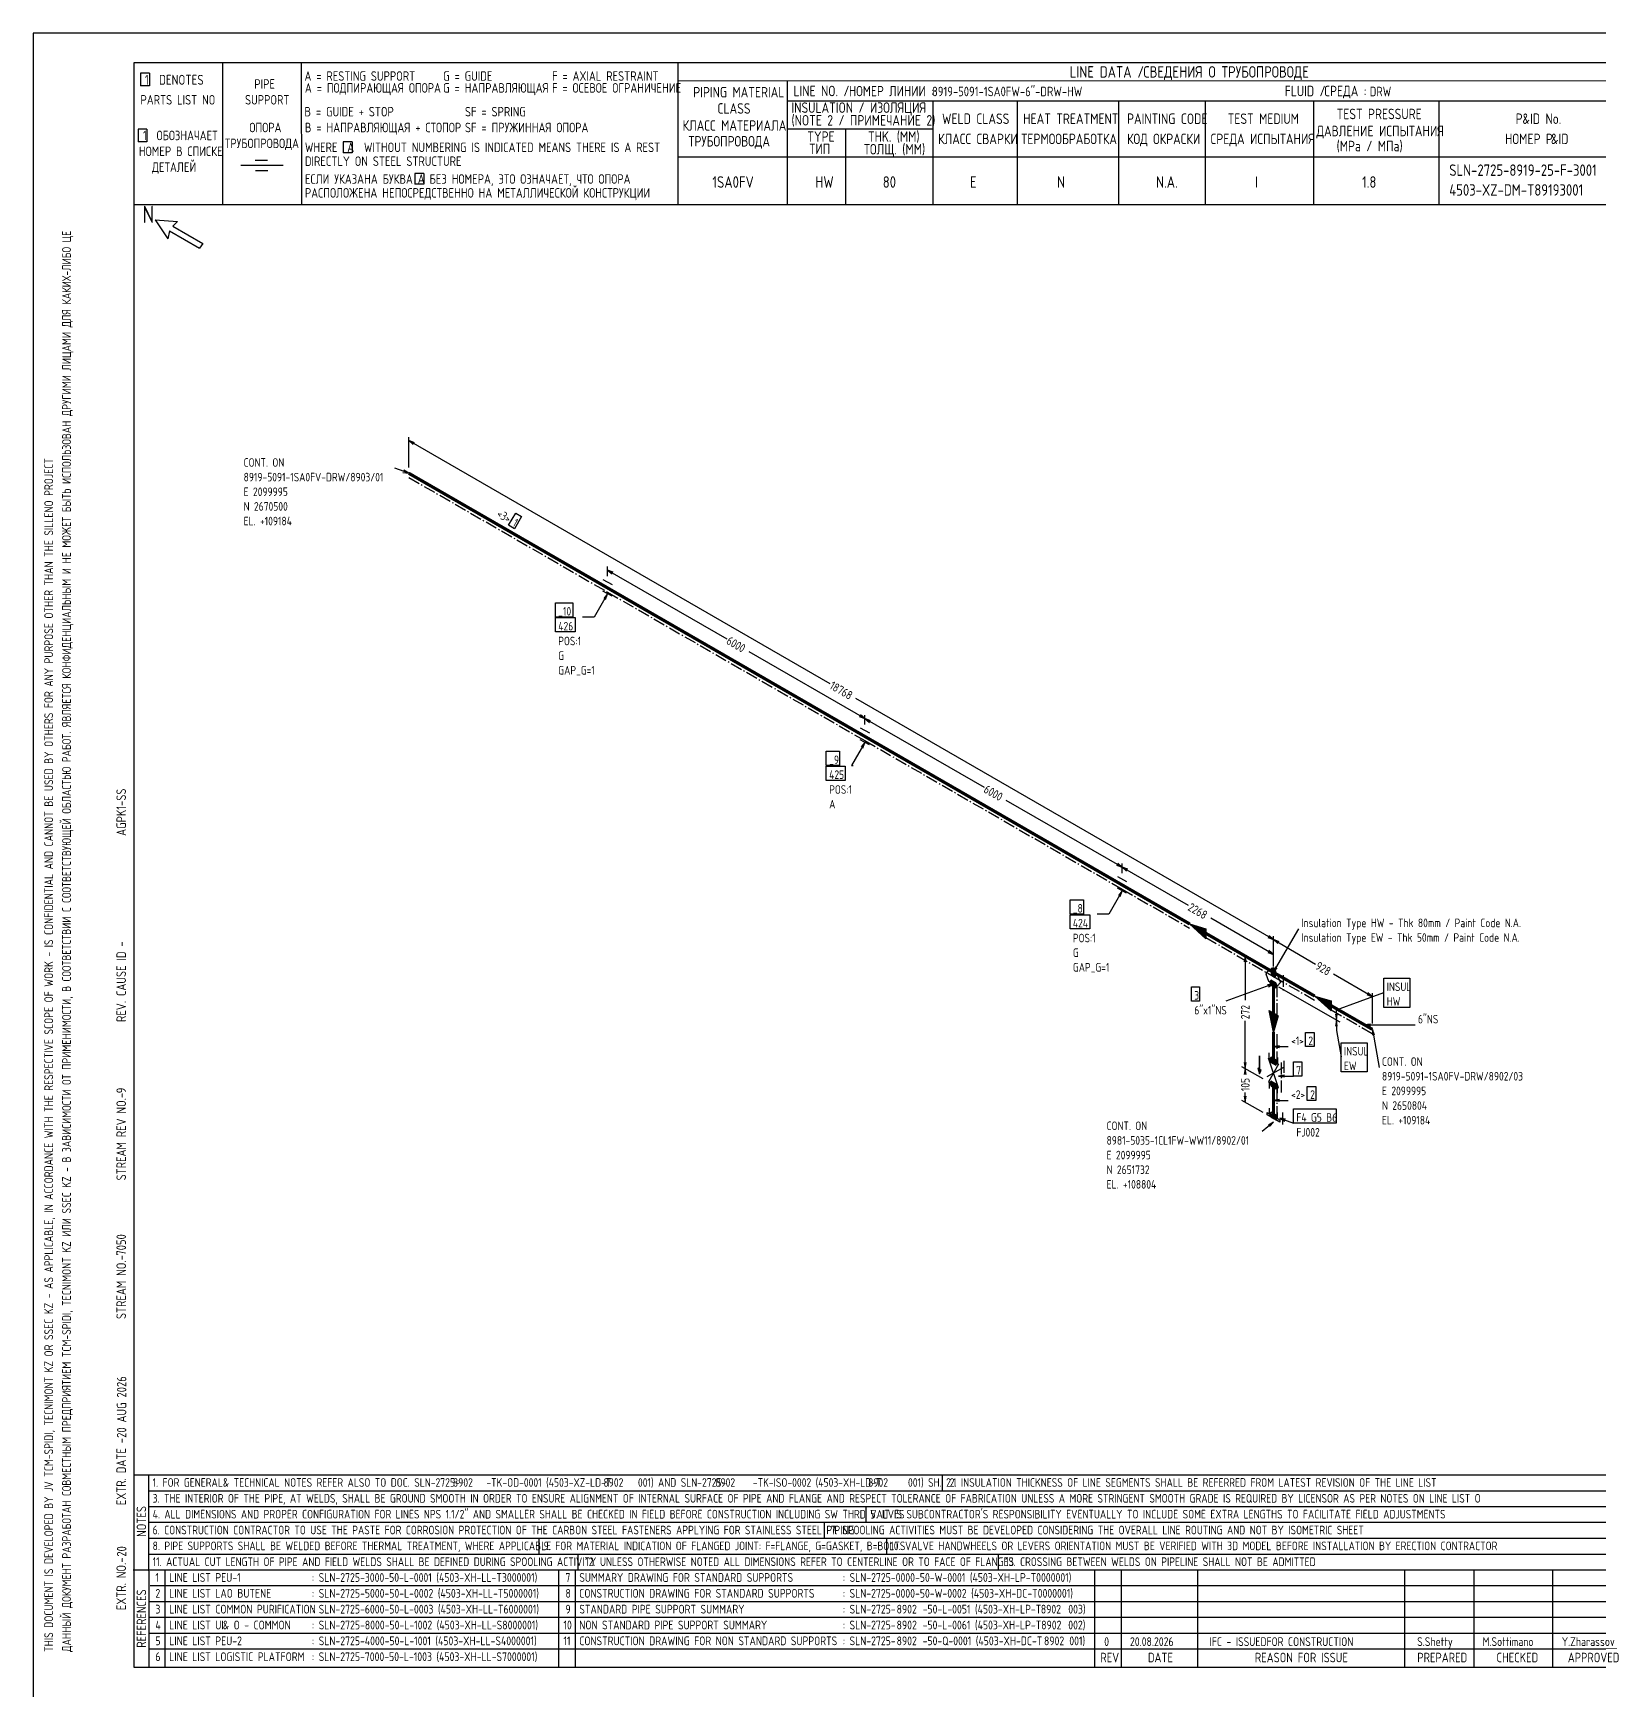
# Model space of a CAD drawing. Extents: x -1005 to 594, y -998 to 420.
# Drawn here: x 0 to 395.2, y 0 to 420 of the extents above; entities that cross this region are included whole.
import ezdxf

# ---------------------------------------------------------------- set-up
doc = ezdxf.new("R2010")
doc.units = 0
doc.linetypes.add('GT111', pattern=[4.5, 3, -0.6, 0.3, -0.6])
doc.styles.add('TTFN17', font='GOST type A')

msp = doc.modelspace()

# ---------------------------------------------------------------- linework, layer by layer
at = {"layer": 'GT_1', "flags": 128}
for points in [[(0, 420), (0, 0)], [(594, 420), (0, 420)], [(589.1, 412.5), (25.4, 412.5)], [(25.4, 412.5), (25.4, 7.5)], [(47.8, 412.5), (47.8, 376.7)], [(67.6, 412.5), (67.7, 376.7)], [(162.7, 412.5), (162.7, 376.7)], [(29.3, 409.9), (27.1, 409.9)], [(27.1, 409.9), (27.1, 406.7)], [(29.3, 409.9), (29.3, 406.7)], [(589.1, 408), (162.7, 407.9)], [(190.3, 407.8), (190.3, 376.7)], [(29.3, 406.7), (27.1, 406.7)], [(190.3, 402.9), (402.7, 402.9)], [(227.1, 402.9), (227.1, 376.7)], [(248.4, 402.9), (248.4, 376.8)], [(273.9, 402.9), (273.9, 376.7)], [(295.8, 402.9), (295.8, 376.7)], [(323.2, 402.9), (323.2, 376.7)], [(354.8, 402.9), (354.8, 376.8)], [(28.7, 395.8), (26.5, 395.8)], [(26.5, 395.8), (26.5, 392.6)], [(28.7, 395.8), (28.7, 392.6)], [(227.1, 395.8), (190.3, 395.8)], [(205, 395.8), (205, 376.7)], [(28.7, 392.6), (26.5, 392.6)], [(80.5, 392.6), (78.2, 392.6)], [(78.2, 392.6), (78.2, 389.8)], [(80.5, 392.6), (80.5, 389.8)], [(63.1, 386.6), (52.4, 386.6)], [(59.1, 387.9), (56, 387.9)], [(80.5, 389.8), (78.2, 389.8)], [(230.2, 388.7), (162.7, 388.7)], [(402.7, 388.7), (226.9, 388.7)], [(59.2, 385.3), (56.1, 385.3)], [(98.6, 384.6), (96.3, 384.6)], [(96.3, 384.6), (96.3, 381.9)], [(98.6, 384.6), (98.6, 381.9)], [(98.6, 381.9), (96.3, 381.9)], [(402.7, 376.7), (25.4, 376.7)], [(30.8, 372.9), (34, 368.1)], [(30.8, 372.9), (36.4, 372.5)], [(34.4, 370.1), (34, 368.1)], [(34.4, 370.1), (42, 365.7)], [(36.4, 372.5), (35.2, 371.3)], [(35.2, 371.3), (42.8, 366.9)], [(42.8, 366.9), (42, 365.7)], [(94.8, 310.4), (94.8, 318.05)], [(96.225, 316.625), (94.8, 317.15), (95.925, 316.175)], [(94.8, 317.15), (201.075, 255.8)], [(94.8, 308.9), (91.275, 310.175)], [(93.3, 309.125), (94.8, 308.9), (93.525, 309.65)], [(121.8, 298.85), (123.225, 297.95), (121.5, 294.875), (120, 295.775), (121.8, 298.85)], [(143.775, 282.125), (146.1, 280.85)], [(144.975, 282.95), (144.975, 285.35)], [(146.4, 283.925), (144.975, 284.45), (146.1, 283.475)], [(144.975, 284.45), (175.05, 267.125)], [(144.975, 278.45), (141.6, 272.6), (138.675, 272.6)], [(146.1, 277.85), (143.775, 279.125)], [(144.45, 277.025), (144.975, 278.45), (144, 277.325)], [(131.85, 276.2), (136.2, 276.2), (136.2, 272.6), (131.85, 272.6), (131.85, 276.2)], [(131.85, 272.45), (136.8, 272.45), (136.8, 268.85), (131.85, 268.85), (131.85, 272.45)], [(209.925, 246.95), (180.675, 263.825)], [(313.05, 191.15), (207.6, 252.05)], [(208.5, 247.475), (209.925, 246.95), (208.8, 247.925)], [(209.925, 245.45), (209.925, 247.85)], [(209.925, 245.45), (209.925, 247.85)], [(208.725, 244.625), (211.05, 243.35)], [(211.35, 246.425), (209.925, 246.95), (211.05, 245.975)], [(209.925, 246.95), (240, 229.625)], [(209.925, 240.95), (206.55, 235.1), (206.925, 235.1)], [(211.05, 240.35), (208.725, 241.625)], [(209.4, 239.525), (209.925, 240.95), (208.95, 239.825)], [(200.175, 238.7), (203.55, 238.7), (203.55, 235.1), (200.175, 235.1), (200.175, 238.7)], [(200.175, 234.95), (204.975, 234.95), (204.975, 231.35), (200.175, 231.35), (200.175, 234.95)], [(274.875, 209.45), (245.625, 226.325)], [(273.45, 209.975), (274.875, 209.45), (273.75, 210.425)], [(274.875, 207.95), (274.875, 210.35)], [(274.875, 207.95), (274.875, 210.35)], [(273.675, 207.125), (276, 205.85)], [(276.3, 208.925), (274.875, 209.45), (276, 208.475)], [(274.875, 209.45), (291.525, 199.85)], [(274.875, 203.45), (271.5, 197.6), (268.575, 197.6)], [(276, 202.85), (273.675, 204.125)], [(274.35, 202.025), (274.875, 203.45), (273.9, 202.325)], [(261.75, 201.2), (265.125, 201.2), (265.125, 197.6), (261.75, 197.6), (261.75, 201.2)], [(261.75, 197.45), (266.7, 197.45), (266.7, 193.85), (261.75, 193.85), (261.75, 197.45)], [(296.025, 192.725), (296.025, 191.375), (291.9, 195.125), (296.025, 193.925), (296.025, 191.525), (292.275, 194.9), (296.025, 193.85), (296.025, 191.75), (292.725, 194.675), (296.025, 193.625), (296.025, 191.9), (293.1, 194.375), (296.025, 193.475), (296.025, 192.05), (293.475, 194.225), (296.025, 193.325), (296.025, 192.2), (293.925, 193.925), (296.025, 193.175), (296.025, 192.425), (294.225, 193.775), (296.025, 192.95), (296.025, 192.575), (294.675, 193.475), (296.025, 192.8), (296.025, 192.725), (291.9, 195.125)], [(313.05, 187.4), (297.225, 196.55)], [(313.05, 182.9), (319.425, 193.925)], [(311.625, 191.675), (313.05, 191.15), (311.925, 192.125)], [(313.05, 185.9), (313.05, 192.05)], [(313.05, 184.4), (313.05, 192.05)], [(314.475, 190.625), (313.05, 191.15), (314.175, 190.175)], [(313.05, 191.15), (323.7, 185)], [(310.425, 184.4), (305.1, 187.475)], [(306.15, 185.525), (305.925, 187.025), (305.7, 185.525)], [(305.925, 187.025), (305.925, 175.85)], [(311.625, 187.925), (313.05, 187.4), (311.925, 188.375)], [(313.05, 184.4), (313.05, 188.3)], [(313.05, 182.9), (314.025, 182.3), (314.85, 180.35), (314.025, 179.375), (311.925, 180.575), (311.25, 182.45), (311.925, 183.5), (313.05, 182.9)], [(313.65, 179), (314.025, 179.45), (313.65, 180.275), (312.45, 180.95), (312.075, 180.5), (312.45, 179.675), (313.65, 179)], [(312.158, 180.6), (313.072, 180.6)], [(312.45, 182.6), (313.05, 181.775), (313.65, 181.925), (313.65, 183.2), (313.05, 184.025), (312.45, 183.875), (312.45, 182.6)], [(312.45, 183.8), (313.214, 183.8)], [(312.45, 183.6), (313.359, 183.6)], [(312.45, 183.4), (313.505, 183.4)], [(312.45, 183.2), (313.65, 183.2)], [(312.45, 183), (313.65, 183)], [(312.45, 182.8), (313.65, 182.8)], [(312.45, 182.6), (313.65, 182.6)], [(312.595, 182.4), (313.65, 182.4)], [(312.741, 182.2), (313.65, 182.2)], [(312.886, 182), (313.65, 182)], [(313.575, 184.325), (313.05, 182.9), (314.025, 184.025)], [(338.025, 176.75), (328.2, 182.45)], [(340.95, 181.4), (347.475, 181.4), (347.475, 174.05), (340.95, 174.05), (340.95, 181.4)], [(292.35, 179.225), (294.375, 179.225), (294.375, 175.625), (292.35, 175.625), (292.35, 179.225)], [(313.05, 179.975), (301.05, 175.625)], [(311.775, 179.225), (313.05, 179.975), (311.55, 179.75)], [(312.12, 180.4), (313.428, 180.4)], [(312.211, 180.2), (313.684, 180.2)], [(312.302, 180), (313.775, 180)], [(312.393, 179.8), (313.866, 179.8)], [(312.583, 179.6), (313.957, 179.6)], [(312.939, 179.4), (313.983, 179.4)], [(313.294, 179.2), (313.817, 179.2)], [(314.325, 179.225), (329.775, 170.375)], [(314.325, 179.225), (329.775, 170.375)], [(327.6, 174.5), (327.6, 173.15), (323.475, 176.9), (327.6, 175.7), (327.6, 173.3), (323.85, 176.675), (327.6, 175.625), (327.6, 173.525), (324.3, 176.45), (327.6, 175.4), (327.6, 173.675), (324.675, 176.15), (327.6, 175.25), (327.6, 173.825), (325.05, 176), (327.6, 175.1), (327.6, 173.975), (325.5, 175.7), (327.6, 174.95), (327.6, 174.2), (325.8, 175.55), (327.6, 174.725), (327.6, 174.35), (326.25, 175.25), (327.6, 174.575), (327.6, 174.5), (323.475, 176.9)], [(328.95, 173.45), (340.95, 177.8)], [(336.6, 177.275), (338.025, 176.75), (336.9, 177.725)], [(338.025, 170), (338.025, 177.65)], [(313.05, 172.625), (314.25, 171.95), (313.05, 167.825), (312, 173.225), (314.1, 172.025), (313.05, 168.275), (312.075, 173.15), (313.95, 172.1), (313.05, 168.8), (312.225, 173.075), (313.8, 172.175), (313.05, 169.25), (312.375, 173), (313.65, 172.325), (313.05, 169.7), (312.525, 172.925), (313.5, 172.4), (313.05, 170.15), (312.675, 172.85), (313.35, 172.475), (313.05, 170.6), (312.825, 172.775), (313.2, 172.55), (313.05, 171.05), (312.975, 172.7), (313.05, 172.625), (313.05, 167.825)], [(328.725, 172.325), (328.95, 170.825), (329.175, 172.325)], [(328.95, 170.825), (328.95, 173.45)], [(305.925, 158.6), (305.925, 170.675)], [(329.175, 169.325), (328.95, 170.825), (328.725, 169.325)], [(328.95, 170.825), (328.95, 168.2)], [(328.95, 168.2), (330.15, 161.525)], [(337.575, 169.85), (336.075, 169.625), (337.575, 169.4)], [(336.075, 169.625), (348.825, 169.625)], [(338.55, 167.075), (338.025, 168.5), (338.025, 167)], [(338.025, 168.5), (339.75, 158.9)], [(314.55, 164.375), (313.05, 164.15), (314.55, 163.925)], [(313.05, 164.15), (316.8, 164.15)], [(321.15, 167.675), (323.325, 167.675), (323.325, 164.15), (321.15, 164.15), (321.15, 167.675)], [(330.15, 165.125), (336.675, 165.125), (336.675, 157.775), (330.15, 157.775), (330.15, 165.125)], [(305.7, 160.1), (305.925, 158.6), (306.15, 160.1)], [(309.525, 161.825), (309.525, 157.25), (309.975, 158.15), (309.075, 158.675), (309.525, 157.25), (309.525, 161.825)], [(313.05, 160.475), (314.325, 159.725), (311.775, 155.225), (314.325, 153.725), (311.775, 161.225), (313.05, 160.475)], [(314.1, 161.375), (314.1, 159.875), (312, 161.075), (312, 162.575)], [(313.65, 159.5), (314.025, 159.95), (313.65, 160.775), (312.45, 161.45), (312.075, 161), (312.45, 160.175), (313.65, 159.5)], [(312.075, 161), (313.25, 161)], [(312.166, 160.8), (313.606, 160.8)], [(312.242, 161.2), (312.894, 161.2)], [(312.257, 160.6), (313.73, 160.6)], [(312.348, 160.4), (313.82, 160.4)], [(312.439, 160.2), (313.911, 160.2)], [(312.761, 160), (314.002, 160)], [(313.117, 159.8), (313.9, 159.8)], [(315.675, 160.55), (315.675, 157.55)], [(318.075, 160.325), (320.25, 160.325), (320.25, 156.725), (318.075, 156.725), (318.075, 160.325)], [(310.425, 155.975), (305.1, 159.05)], [(310.425, 155.975), (305.1, 159.05)], [(306.15, 157.1), (305.925, 158.6), (305.7, 157.1)], [(305.925, 158.6), (305.925, 157.1)], [(311.475, 156.575), (315.675, 158.975)], [(313.65, 153.5), (314.025, 153.95), (313.65, 154.775), (312.45, 155.45), (312.075, 155), (312.45, 154.175), (313.65, 153.5)], [(315.825, 156.95), (314.325, 156.725), (315.825, 156.5)], [(314.325, 156.725), (318.075, 156.725)], [(305.7, 151.625), (305.925, 150.125), (306.15, 151.625)], [(305.925, 150.125), (305.925, 152.6)], [(314.1, 152.375), (314.1, 153.875), (312, 155.075), (312, 153.575)], [(312.075, 155), (313.25, 155)], [(312.166, 154.8), (313.606, 154.8)], [(312.242, 155.2), (312.894, 155.2)], [(312.257, 154.6), (313.73, 154.6)], [(312.348, 154.4), (313.82, 154.4)], [(312.439, 154.2), (313.911, 154.2)], [(312.761, 154), (314.002, 154)], [(313.117, 153.8), (313.9, 153.8)], [(321.6, 154.1), (323.775, 154.1), (323.775, 150.575), (321.6, 150.575), (321.6, 154.1)], [(310.425, 147.5), (305.1, 150.575)], [(313.05, 146.6), (314.625, 145.7), (314.625, 145.1), (311.475, 146.9), (311.475, 147.5), (313.05, 146.6)], [(312, 148.625), (312, 147.2)], [(313.65, 145.625), (314.025, 146.075), (313.65, 146.9), (312.45, 147.575), (312.075, 147.125), (312.45, 146.3), (313.65, 145.625)], [(312.132, 147), (313.472, 147)], [(312.138, 147.2), (313.117, 147.2)], [(314.55, 150.8), (313.05, 150.575), (314.55, 150.35)], [(313.05, 150.575), (316.8, 150.575)], [(314.025, 147.5), (314.025, 146.075)], [(318.15, 148.4), (328.875, 148.4), (328.875, 144.8), (318.15, 144.8), (318.15, 148.4)], [(313.05, 145.1), (310.2, 142.7)], [(312.075, 143.975), (313.05, 145.1), (311.775, 144.35)], [(312.223, 146.8), (313.695, 146.8)], [(312.314, 146.6), (313.786, 146.6)], [(312.405, 146.4), (313.877, 146.4)], [(312.628, 146.2), (313.968, 146.2)], [(312.983, 146), (313.963, 146)], [(316.125, 145.85), (314.625, 146.075), (315.9, 145.325)], [(314.625, 146.075), (318.15, 144.8)], [(25.3, 56), (402.7, 56)], [(29.1, 56), (29.2, 7.5)], [(229.4, 56), (229.4, 52)], [(29.1, 52), (402.7, 52)], [(29.1, 48), (402.7, 48)], [(210.2, 48), (210.2, 44)], [(402.7, 44), (29.1, 44)], [(199.6, 44), (199.6, 40)], [(29.2, 40), (402.7, 40)], [(127.6, 40), (127.6, 36)], [(215.4, 40), (215.4, 36)], [(29.1, 36), (402.7, 36)], [(137.5, 36), (137.5, 32)], [(243.6, 36), (243.6, 32)], [(25.2, 32), (402.7, 32)], [(33.2, 32), (33.2, 7.6)], [(132.6, 32), (132.6, 7.6)], [(136.8, 32), (136.8, 7.6)], [(267.9, 32), (267.9, 7.5)], [(274.6, 32), (274.6, 7.5)], [(293.9, 32), (293.9, 7.5)], [(346.1, 32), (346.1, 7.5)], [(363.6, 32), (363.6, 7.5)], [(383.5, 32), (383.5, 7.5)], [(402.7, 28), (29.5, 28)], [(402.7, 24), (29.1, 24)], [(402.7, 20), (29.1, 20)], [(402.7, 16), (29.1, 16)], [(402.7, 12), (29.2, 12)], [(25.4, 7.5), (589.1, 7.5)], [(0, 0), (0, 0)]]:
    msp.add_lwpolyline(points, dxfattribs=at)
at = {"layer": 'GT_1', "const_width": 0.8, "flags": 128}
for points in [[(144.975, 279.95), (94.8, 308.9)], [(209.925, 242.45), (144.975, 279.95)], [(274.875, 204.95), (209.925, 242.45)], [(291.9, 195.125), (274.875, 204.95)], [(313.05, 182.9), (296.025, 192.725)], [(323.475, 176.9), (313.05, 182.9)], [(313.05, 179.975), (313.05, 172.625)], [(338.025, 168.5), (327.6, 174.5)], [(313.05, 167.825), (313.05, 160.475)], [(313.05, 154.475), (313.05, 146.6)]]:
    msp.add_lwpolyline(points, dxfattribs=at)
at = {"layer": 'GT_1', "linetype": 'GT111', "flags": 128}
for points in [[(94.8, 307.85), (144.975, 278.9)], [(144.975, 278.9), (209.925, 241.4)], [(209.925, 241.4), (274.875, 203.9)], [(274.875, 203.9), (291.9, 194.075)], [(296.025, 191.675), (313.05, 181.85)], [(313.05, 181.85), (323.475, 175.85)], [(315.525, 182.225), (315.525, 177.8)], [(313.95, 172.1), (313.95, 179.45)], [(327.6, 173.45), (338.025, 167.45)], [(313.95, 159.95), (313.95, 167.3)], [(315, 160.1), (315, 152.6)], [(313.95, 146.075), (313.95, 153.95)], [(315.3, 147.5), (315.3, 143.975)]]:
    msp.add_lwpolyline(points, dxfattribs=at)

# ---------------------------------------------------------------- texts
at = {"layer": 'GT_1', "style": 'TTFN17'}
for s, height, p in [('LINE DATA /', 2.8875, (261.633, 408.8)), ('СВЕДЕНИЯ О ТРУБОПРОВОДЕ', 2.8875, (280.233, 408.8)), (' 1  DENOTES', 2.5025, (26.875, 407)), (' PIPE', 2.4062, (54.561, 406)), ('A = RESTING SUPPORT', 2.40625, (68.461, 408)), ('A = ПОДПИРАЮЩАЯ ОПОРА', 2.40625, (68.561, 405)), ('G = GUIDE', 2.4062, (103.461, 408)), ('G = НАПРАВЛЯЮЩАЯ', 2.40625, (103.461, 405)), ('F = AXIAL RESTRAINT', 2.40625, (130.961, 408)), ('F = ОСЕВОЕ ОГРАНИЧЕНИЕ', 2.40625, (130.961, 405)), ('PARTS LIST NO', 2.40625, (27.061, 402)), ('SUPPORT', 2.4062, (53.461, 402)), ('PIPING MATERIAL', 2.64687, (166.597, 403.8)), ('LINE NO. /', 2.6469, (191.897, 404.1)), ('НОМЕР ЛИНИИ :', 2.59875, (205.89, 404.1)), ('8919-5091-1SA0FW-6"-DRW-HW', 2.40625, (226.861, 404.1)), ('FLUID /', 2.6469, (315.897, 404.1)), ('СРЕДА :', 2.6469, (325.897, 404.1)), ('DRW', 2.4062, (337.361, 404.1)), ('B = GUIDE + STOP', 2.40625, (68.461, 399)), ('SF = SPRING', 2.40625, (108.961, 399)), ('CLASS', 2.6469, (172.697, 399.7)), ('(NOTE 2 / ПРИМЕЧАНИЕ 2)', 2.64687, (191.397, 396.7)), ('INSULATION / ИЗОЛЯЦИЯ', 2.64687, (191.397, 399.9)), ('WELD CLASS', 2.6469, (229.397, 397.1)), ('HEAT TREATMENT', 2.64687, (249.897, 397.1)), ('PAINTING CODE', 2.64687, (276.097, 397.1)), ('TEST MEDIUM', 2.64687, (301.497, 397.1)), ('TEST PRESSURE', 2.64687, (328.997, 398.3)), ('P', 2.647, (374.197, 397.1)), ('&ID No.', 2.6469, (375.908, 397.1)), (' 1  ОБОЗНАЧАЕТ', 2.40625, (26.461, 393)), ('ОПОРА', 2.4062, (54.561, 395)), ('B = НАПРАВЛЯЮЩАЯ + СТОПОР', 2.40625, (68.561, 395)), ('SF = ПРУЖИННАЯ ОПОРА', 2.40625, (108.961, 395)), ('КЛАСС МАТЕРИАЛА', 2.64687, (163.897, 395.4)), ('TYPE', 2.6469, (195.397, 392.6)), ('THK. (MM)', 2.6469, (210.697, 392.6)), ('ДАВЛЕНИЕ ИСПЫТАНИЯ', 2.64687, (323.897, 394)), ('НОМЕР В СПИСКЕ', 2.40625, (26.661, 389)), ('ТРУБОПРОВОДА', 2.40625, (48.361, 391)), ('WHERE  A  WITHOUT NUMBERING IS INDICATED MEANS THERE IS A REST', 2.40625, (68.561, 390)), ('ТРУБОПРОВОДА', 2.64687, (165.397, 391.4)), ('ТИП', 2.6469, (195.897, 389.5)), ('ТОЛЩ. (ММ)', 2.6469, (209.697, 389.4)), ('КЛАСС СВАРКИ', 2.64687, (228.397, 392)), ('ТЕРМООБРАБОТКА', 2.64687, (249.397, 392)), ('КОД ОКРАСКИ', 2.64687, (276.097, 392)), ('СРЕДА ИСПЫТАНИЯ', 2.64687, (297.197, 392)), ('(MPa / МПа)', 2.64687, (328.997, 390.2)), ('НОМЕР P', 2.6469, (371.497, 392)), ('&ID', 2.6469, (383.097, 392)), ('ДЕТАЛЕЙ', 2.4062, (29.961, 385)), ('DIRECTLY ON STEEL STRUCTURE', 2.40625, (68.561, 386.5)), ('SLN-2725-8919-25-F-3001', 2.8875, (357.433, 384)), ('ЕСЛИ УКАЗАНА БУКВА A БЕЗ НОМЕРА, ЭТО ОЗНАЧАЕТ, ЧТО ОПОРА', 2.40625, (68.561, 382)), ('1SA0FV', 2.8875, (171.433, 381)), ('HW', 2.8875, (197.433, 381)), ('80', 2.8875, (214.433, 381)), ('E', 2.888, (236.433, 381)), ('N', 2.888, (258.433, 381)), ('N.A.', 2.8875, (283.433, 381)), ('I', 2.888, (308.433, 381)), ('1.8', 2.8875, (335.433, 381)), ('РАСПОЛОЖЕНА НЕПОСРЕДСТВЕННО НА МЕТАЛЛИЧЕСКОЙ КОНСТРУКЦИИ', 2.40625, (68.561, 378.5)), ('4503-XZ-DM-T89193001', 2.8875, (357.433, 379)), ('N', 4.331, (27.55, 372.1)), ('CONT. ON', 2.1656, (53.101, 310.55)), ('8919-5091-1SA0FV-DRW/8903/01', 2.16562, (53.101, 306.853)), ('E 2099995', 2.1656, (53.101, 303.155)), ('N 2670500', 2.1656, (53.101, 299.458)), ('EL. +109184', 2.16562, (53.101, 295.76)), ('_10', 2.1656, (132.525, 272.975)), ('426', 2.1656, (132.525, 269.225)), ('POS:1', 2.1656, (132.525, 265.475)), ('G', 2.166, (132.525, 261.778)), ('GAP_G=1', 2.1656, (132.525, 258.08)), ('_9', 2.1656, (200.908, 235.475)), ('425', 2.1656, (200.908, 231.725)), ('POS:1', 2.1656, (200.908, 227.975)), ('A', 2.166, (200.908, 224.278)), ('_8', 2.1656, (262.425, 197.975)), ('424', 2.1656, (262.425, 194.225)), ('Insulation Type HW - Thk 80mm / Paint Code N.A.', 2.16562, (320.125, 194.3)), ('POS:1', 2.1656, (262.425, 190.475)), ('Insulation Type EW - Thk 50mm / Paint Code N.A.', 2.16562, (320.125, 190.603)), ('G', 2.166, (262.425, 186.778)), ('GAP_G=1', 2.1656, (262.425, 183.08)), ('3', 2.166, (293.065, 176)), ('INSUL', 2.1656, (341.65, 178.175)), ('HW', 2.1656, (341.65, 174.478)), ('6"x1"NS', 2.1656, (293.065, 172.25)), ('6"NS', 2.1656, (349.525, 170)), ('<1>', 2.1656, (317.5, 164.525)), ('2', 2.166, (321.858, 164.525)), ('INSUL', 2.1656, (330.85, 161.9)), ('EW', 2.1656, (330.85, 158.203)), ('CONT. ON', 2.1656, (340.45, 159.275)), ('7', 2.166, (318.775, 157.1)), ('8919-5091-1SA0FV-DRW/8902/03', 2.16562, (340.45, 155.578)), ('<2>', 2.1656, (317.5, 150.95)), ('2', 2.166, (322.324, 150.95)), ('E 2099995', 2.1656, (340.45, 151.88)), ('F4 G5 B6', 2.1656, (318.85, 145.175)), ('N 2650804', 2.1656, (340.45, 148.183)), ('CONT. ON', 2.1656, (270.934, 143.075)), ('FJ002', 2.1656, (318.85, 141.425)), ('EL. +109184', 2.16562, (340.45, 144.485)), ('8981-5035-1CL1FW-WW11/8902/01', 2.16562, (270.934, 139.378)), ('E 2099995', 2.1656, (270.934, 135.68)), ('N 2651732', 2.1656, (270.934, 131.983)), ('EL. +108804', 2.16562, (270.934, 128.285)), ('1. FOR GENERAL', 2.18487, (30.128, 53)), ('& TECHNICAL NOTES REFER ALSO TO DOC. SLN-2725-      -TK-OD-0001 (4503-XZ-LD-T      001) AND SLN-2725-      -TK-ISO-0002 (4503-XH-LD-T      001) SH. 2.1', 2.18487, (47.868, 53)), ('8902', 2.1849, (105.928, 53)), ('8902', 2.1849, (143.928, 53)), ('8902', 2.1849, (172.128, 53)), ('8902', 2.1849, (210.728, 53)), ('2. INSULATION THICKNESS OF LINE SEGMENTS SHALL BE REFERRED FROM LATEST REVISION OF THE LINE LIST', 2.18487, (231.328, 53)), ('3. THE INTERIOR OF THE PIPE, AT WELDS, SHALL BE GROUND SMOOTH IN ORDER TO ENSURE ALIGNMENT OF INTERNAL SURFACE OF PIPE AND FLANGE AND RESPECT TOLERANCE OF FABRICATION UNLESS A MORE STRINGENT SMOOTH GRADE IS REQUIRED BY LICENSOR AS PER NOTES ON LINE LIST O', 2.18487, (30.128, 49)), ('4. ALL DIMENSIONS AND PROPER CONFIGURATION FOR LINES NPS 1.1/2" AND SMALLER SHALL BE CHECKED IN FIELD BEFORE CONSTRUCTION INCLUDING SW THRD VALVES', 2.18487, (30.128, 45)), ("5. IT IS SUBCONTRACTOR'S RESPONSIBILITY EVENTUALLY TO INCLUDE SOME EXTRA LENGTHS TO FACILITATE FIELD ADJUSTMENTS", 2.18487, (211.328, 45)), ('6. CONSTRUCTION CONTRACTOR TO USE THE PASTE FOR CORROSION PROTECTION OF THE CARBON STEEL FASTENERS APPLYING FOR STAINLESS STEEL PIPING', 2.18487, (30.128, 41)), ('7. SPOOLING ACTIVITIES MUST BE DEVELOPED CONSIDERING THE OVERALL LINE ROUTING AND NOT BY ISOMETRIC SHEET', 2.18487, (201.328, 41)), ('8. PIPE SUPPORTS SHALL BE WELDED BEFORE THERMAL TREATMENT, WHERE APPLICABLE', 2.18487, (30.128, 37)), ('9. FOR MATERIAL INDICATION OF FLANGED JOINT: F=FLANGE, G=GASKET, B=BOLTS', 2.18487, (128.828, 37)), ('10. VALVE HANDWHEELS OR LEVERS ORIENTATION MUST BE VERIFIED WITH 3D MODEL BEFORE INSTALLATION BY ERECTION CONTRACTOR', 2.18487, (216.328, 37)), ('11. ACTUAL CUT LENGTH OF PIPE AND FIELD WELDS SHALL BE DEFINED DURING SPOOLING ACTIVITY', 2.18487, (30.128, 33)), ('12. UNLESS OTHERWISE NOTED ALL DIMENSIONS REFER TO CENTERLINE OR TO FACE OF FLANGES', 2.18487, (139.328, 33)), ('13. CROSSING BETWEEN WELDS ON PIPELINE SHALL NOT BE ADMITTED', 2.18487, (245.328, 33)), ('1', 2.214, (30.832, 29)), ('LINE LIST PEU-1', 2.21375, (34.332, 29)), (': SLN-2725-3000-50-L-0001 (4503-XH-LL-T3000001)', 2.21375, (70.332, 29)), ('7', 2.214, (134.332, 29)), ('SUMMARY DRAWING FOR STANDARD SUPPORTS', 2.21375, (137.832, 29)), (': SLN-2725-0000-50-W-0001 (4503-XH-LP-T0000001)', 2.21375, (204.332, 29)), ('2', 2.214, (30.832, 25)), ('LINE LIST LAO BUTENE', 2.21375, (34.332, 25)), (': SLN-2725-5000-50-L-0002 (4503-XH-LL-T5000001)', 2.21375, (70.332, 25)), ('8', 2.214, (134.332, 25)), ('CONSTRUCTION DRAWING FOR STANDARD SUPPORTS', 2.21375, (137.832, 25)), (': SLN-2725-0000-50-W-0002 (4503-XH-DC-T0000001)', 2.21375, (204.332, 25)), ('3', 2.214, (30.832, 21)), ('LINE LIST COMMON PURIFICATION', 2.21375, (34.332, 21)), (': SLN-2725-6000-50-L-0003 (4503-XH-LL-T6000001)', 2.21375, (70.332, 21)), ('9', 2.214, (134.332, 21)), ('STANDARD PIPE SUPPORT SUMMARY', 2.21375, (137.832, 21)), (': SLN-2725-      -50-L-0051 (4503-XH-LP-T      003)', 2.21375, (204.332, 21)), ('8902', 2.2138, (217.932, 21)), ('8902', 2.2138, (254.332, 21)), ('4', 2.214, (30.832, 17)), ('LINE LIST UI', 2.21375, (34.332, 17)), ('& O - COMMON', 2.21375, (47.849, 17)), (': SLN-2725-8000-50-L-1002 (4503-XH-LL-S8000001)', 2.21375, (70.332, 17)), ('10', 2.2138, (133.832, 17)), ('NON STANDARD PIPE SUPPORT SUMMARY', 2.21375, (137.832, 17)), (': SLN-2725-      -50-L-0061 (4503-XH-LP-T      002)', 2.21375, (204.332, 17)), ('8902', 2.2138, (217.932, 17)), ('8902', 2.2138, (254.432, 17)), ('5', 2.214, (30.832, 13)), ('LINE LIST PEU-2', 2.21375, (34.332, 13)), (': SLN-2725-4000-50-L-1001 (4503-XH-LL-S4000001)', 2.21375, (70.332, 13)), ('11', 2.2138, (133.832, 13)), ('CONSTRUCTION DRAWING FOR NON STANDARD SUPPORTS', 2.21375, (137.832, 13)), (': SLN-2725-      -50-Q-0001 (4503-XH-DC-T      001)', 2.21375, (204.332, 13)), ('8902', 2.2138, (217.932, 13)), ('8902', 2.2138, (255.132, 13)), ('0', 2.214, (270.332, 12.8)), ('20.08.2026', 2.2138, (276.832, 12.8)), ('IFC - ISSUEDFOR CONSTRUCTION', 2.21375, (296.932, 12.8)), ('S.Shetty', 2.2138, (349.332, 12.8)), ('M.Sottimano', 2.21375, (365.832, 12.8)), ('Y.Zharassov', 2.21375, (385.832, 12.8)), ('6', 2.214, (30.832, 9)), ('LINE LIST LOGISTIC PLATFORM', 2.21375, (34.332, 9)), (': SLN-2725-7000-50-L-1003 (4503-XH-LL-S7000001)', 2.21375, (70.332, 9)), ('REV', 2.4062, (269.361, 8.7)), ('DATE', 2.4062, (281.361, 8.7)), ('REASON FOR ISSUE', 2.40625, (308.361, 8.7)), ('PREPARED', 2.4062, (349.361, 8.7)), ('CHECKED', 2.4062, (369.361, 8.7)), ('APPROVED', 2.4062, (387.361, 8.7))]:
    msp.add_text(s, height=height, dxfattribs=at).set_placement(p)
for s, height, rotation, p in [('ДАННЫЙ ДОКУМЕНТ РАЗРАБОТАН СОВМЕСТНЫМ ПРЕДПРИЯТИЕМ TCM-SPIDI, TECNIMONT KZ ИЛИ SSEC KZ - В ЗАВИСИМОСТИ ОТ ПРИМЕНИМОСТИ, В СООТВЕТСТВИИ С СООТВЕТСТВУЮЩЕЙ ОБЛАСТЬЮ РАБОТ. ЯВЛЯЕТСЯ КОНФИДЕНЦИАЛЬНЫМ И НЕ МОЖЕТ БЫТЬ ИСПОЛЬЗОВАН ДРУГИМИ ЛИЦАМИ ДЛЯ КАКИХ-ЛИБО ЦЕ', 2.21375, 90, (9.5, 11.332)), ('THIS DOCUMENT IS DEVELOPED BY JV TCM-SPIDI, TECNIMONT KZ OR SSEC KZ - AS APPLICABLE, IN ACCORDANCE WITH THE RESPECTIVE SCOPE OF WORK - IS CONFIDENTIAL AND CANNOT BE USED BY OTHERS FOR ANY PURPOSE OTHER THAN THE SILLENO PROJECT', 2.21375, 90, (5, 11.332)), ('<3>', 2.1656, -30, (116.743, 298.037)), ('1', 2.166, -30, (120.787, 295.703)), ('6000', 2.1656, -30, (174.744, 265.963)), ('18768', 2.1656, -30, (200.814, 254.647)), ('AGPK1-SS', 2.4062, 90, (23.4, 217.361)), ('6000', 2.1656, -30, (239.694, 228.463)), ('2268', 2.1656, -30, (291.256, 198.688)), ('REV. CAUSE ID -', 2.40625, 90, (23.4, 170.361)), ('928', 2.1656, -30, (323.438, 183.863)), ('272', 2.1656, 90, (307.03, 171.037)), ('105', 2.1656, 90, (307.03, 152.898)), ('STREAM REV NO.-', 2.40625, 90, (23.4, 130.361)), ('9', 2.406, 90, (23.4, 152.361)), ('7050', 2.4062, 90, (23.4, 111.361)), ('STREAM NO.-', 2.40625, 90, (23.4, 95.361)), ('20 AUG 2026', 2.40625, 90, (23.5, 65.361)), ('EXTR. DATE -', 2.40625, 90, (23.4, 48.361)), ('NOTES', 2.4062, 90, (28.5, 40.361)), ('20', 2.4062, 90, (23.5, 35.361)), ('EXTR. NO.-', 2.4062, 90, (23.4, 21.861)), ('REFERENCES', 2.4062, 90, (28.5, 12.361))]:
    msp.add_text(s, height=height, rotation=rotation, dxfattribs=at).set_placement(p)

doc.saveas('drawing.dxf')
